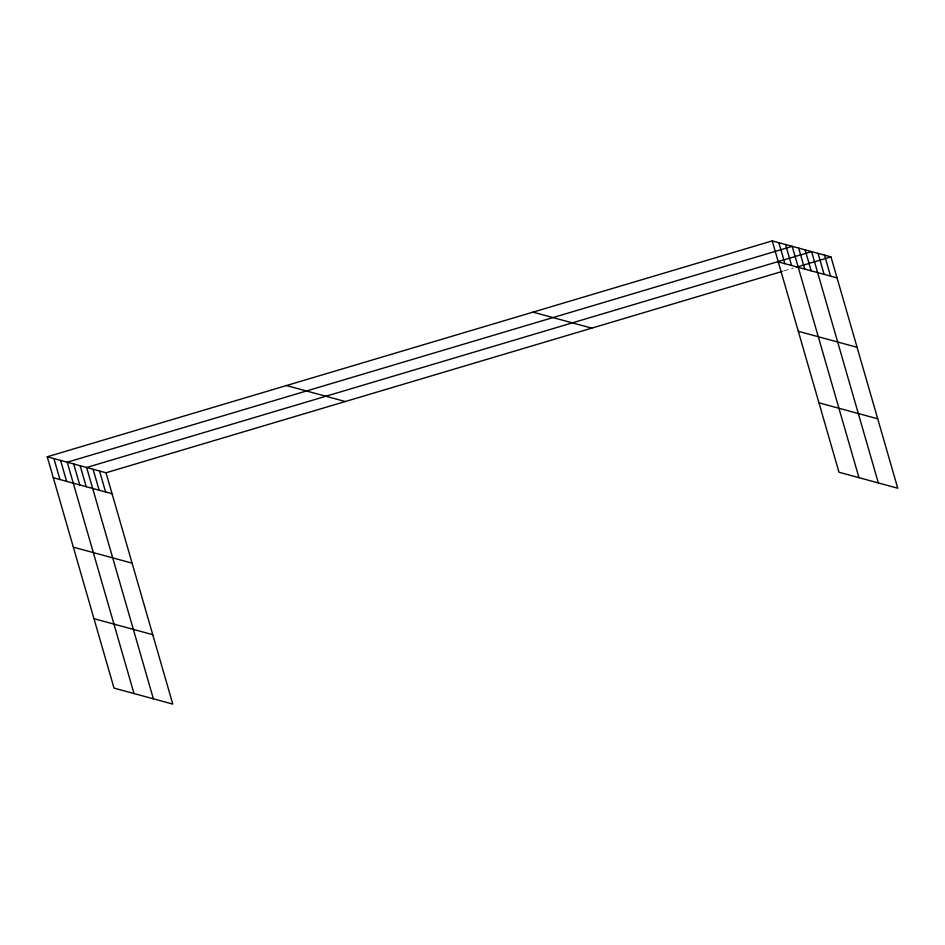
<?xml version="1.0" encoding="UTF-8"?>
<svg xmlns="http://www.w3.org/2000/svg" width="945" height="945" viewBox="0 0 945 945"><rect width="100%" height="100%" fill="white"/><g stroke="black" fill="none" stroke-linecap="round" stroke-linejoin="round"><path stroke-width="0.71" stroke-dasharray="4.72 3.54" d="M783.688 270.979L793.422 268.085"/><path stroke-width="1.42" d="M47.25 456.778L106.017 472.772L172.781 704.096L114.014 688.102L47.25 456.778L772.219 240.904L830.986 256.898L897.75 488.222L838.983 472.228L772.219 240.904M106.017 472.772L782.295 271.404M796.21 267.258L830.986 256.898M778.267 261.871L837.034 277.865M798.312 331.293L857.068 347.287M532.98 312.145L591.747 328.139M818.949 402.818L877.716 418.8M286.489 385.536L345.256 401.53M53.298 477.733L112.065 493.727M73.332 547.155L132.099 563.149M93.98 618.68L152.747 634.674M824.512 255.138L830.572 276.105M818.051 253.39L824.099 274.345M878.354 482.954L811.59 251.63L86.621 467.491L153.385 698.816M805.128 249.87L811.176 270.825M798.667 248.11L804.715 269.065M858.97 477.674L792.193 246.35L67.225 462.211L134.001 693.535M785.543 244.531L791.591 265.498M778.881 242.723L784.929 263.679M99.544 471.012L105.592 491.967M93.082 469.252L99.13 490.207M80.16 465.731L86.208 486.687M73.698 463.971L79.746 484.927M60.574 460.404L66.622 481.359M53.912 458.585L59.96 479.54"/></g></svg>
